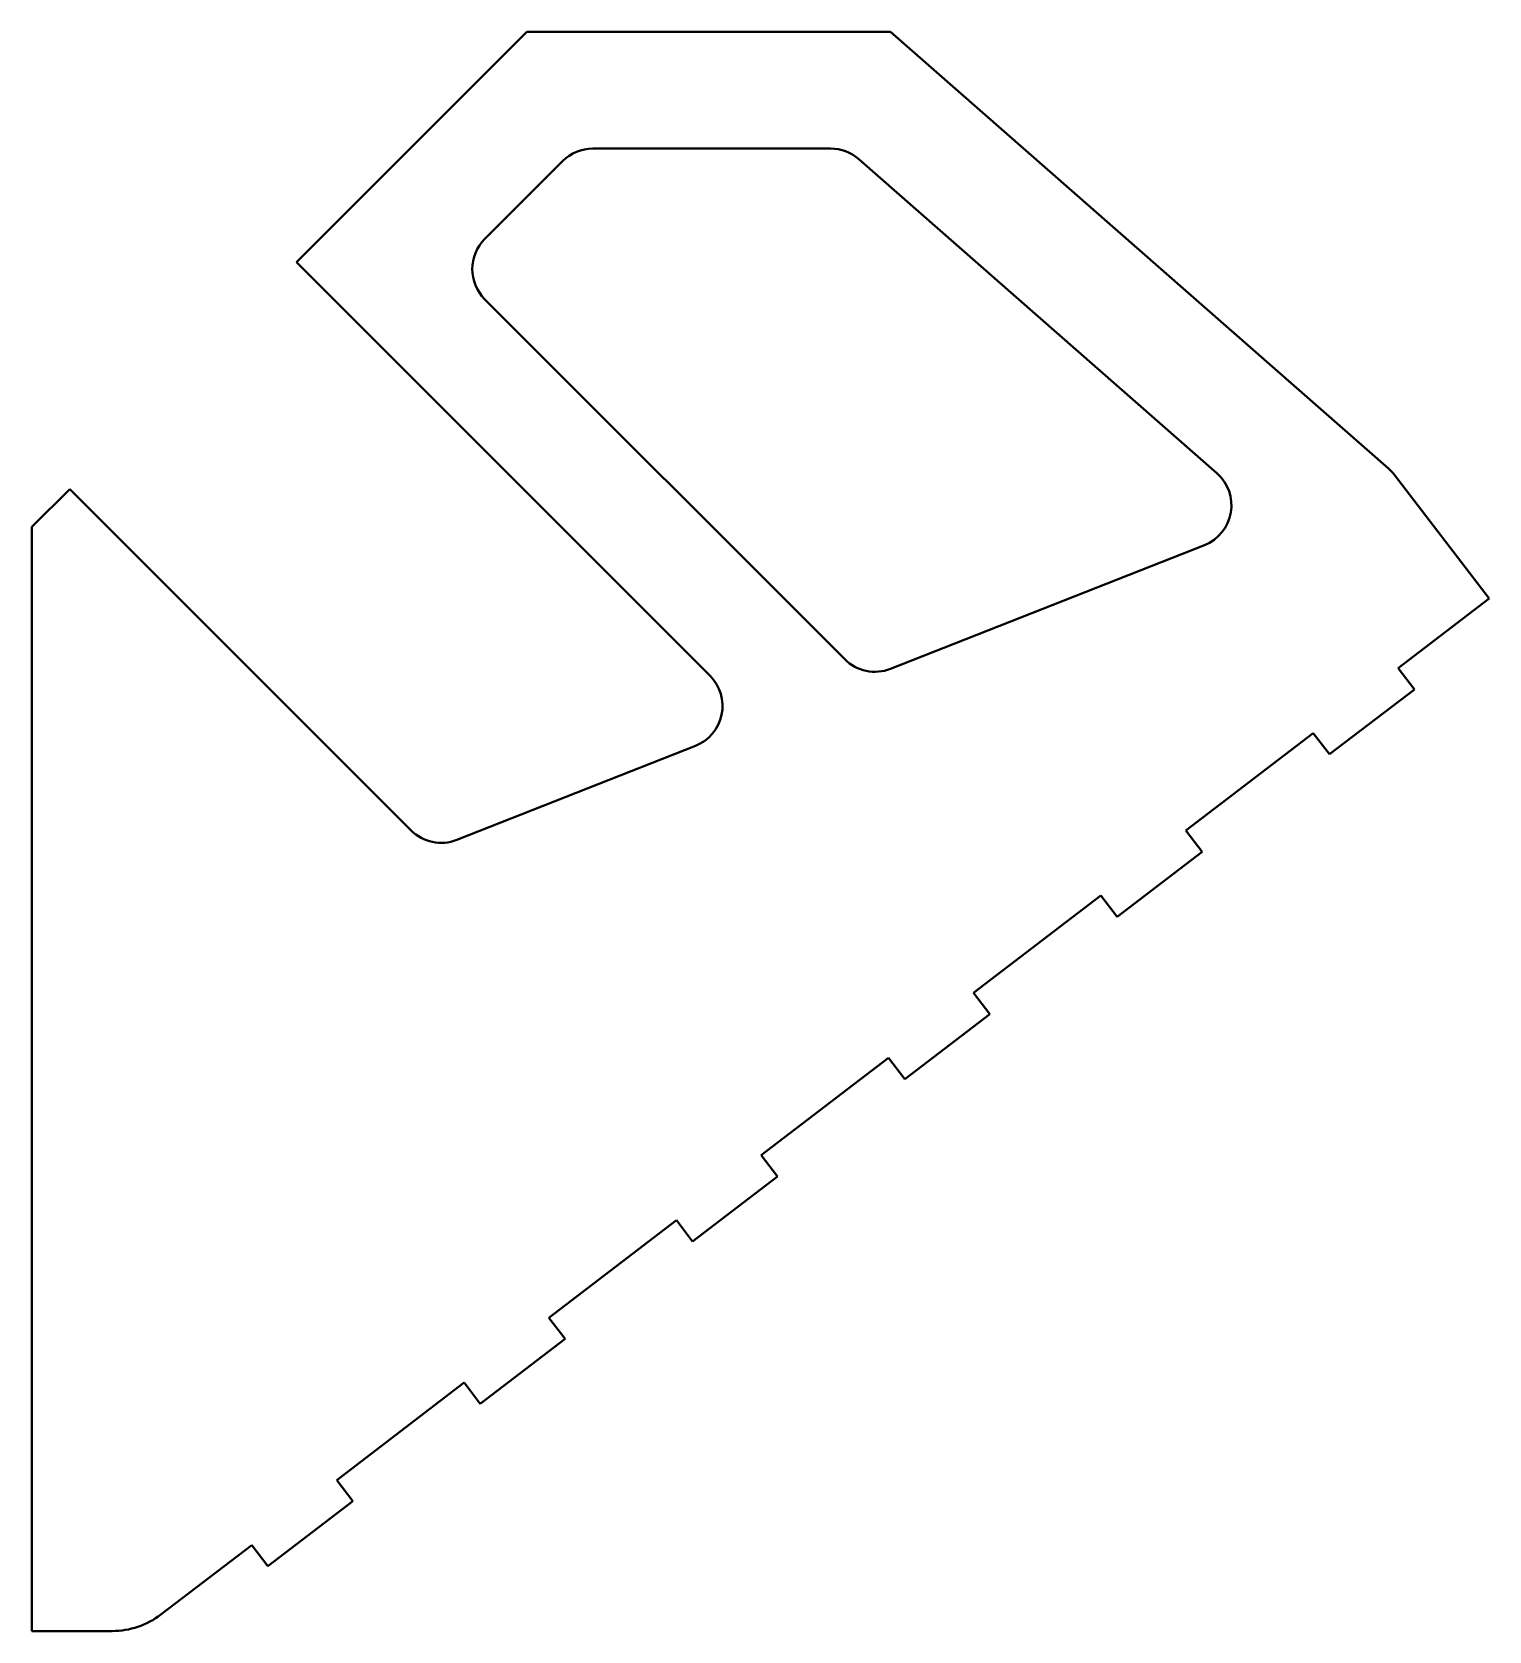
# Model space of a CAD drawing. Header units: inches. Extents: x -7.07 to -0.25, y -4.95 to 2.52.
import ezdxf

# ---------------------------------------------------------------- set-up
doc = ezdxf.new("R2010")
doc.units = ezdxf.units.IN
doc.header["$MEASUREMENT"] = 0
doc.layers.add('Visible', color=7, linetype='Continuous', lineweight=40)

msp = doc.modelspace()

# ---------------------------------------------------------------- linework, layer by layer
at = {"layer": 'Visible'}
for p, q in [((-5.8279, 1.4479), (-4.7509, 2.5248)), ((-4.7509, 2.5248), (-3.05, 2.5248)), ((-3.05, 2.5248), (-0.7215, 0.4838)), ((-3.3303, 1.9797), (-4.4423, 1.9797)), ((-4.5837, 1.9211), (-4.9475, 1.5574)), ((-1.5236, 0.4619), (-3.1985, 1.9301)), ((-5.8279, 1.4479), (-3.8943, -0.4858)), ((-4.9475, 1.2745), (-3.2643, -0.4086)), ((-0.6945, 0.4549), (-0.2509, -0.125)), ((-7.0653, 0.2104), (-6.8886, 0.3872)), ((-5.2928, -1.2086), (-6.8886, 0.3872)), ((-7.0653, -4.953), (-7.0653, 0.2104)), ((-3.0495, -0.4533), (-1.582, 0.1255)), ((-0.2509, -0.125), (-0.676, -0.4501)), ((-0.6, -0.5494), (-0.676, -0.4501)), ((-0.6, -0.5494), (-0.9972, -0.8531)), ((-5.078, -1.2532), (-3.9623, -0.8132)), ((-1.0731, -0.7538), (-1.6688, -1.2095)), ((-0.9972, -0.8531), (-1.0731, -0.7538)), ((-1.5929, -1.3088), (-1.6688, -1.2095)), ((-1.5929, -1.3088), (-1.99, -1.6125)), ((-2.066, -1.5132), (-2.6617, -1.9689)), ((-1.99, -1.6125), (-2.066, -1.5132)), ((-2.5858, -2.0682), (-2.6617, -1.9689)), ((-2.5858, -2.0682), (-2.9829, -2.3719)), ((-3.0589, -2.2726), (-3.6546, -2.7283)), ((-2.9829, -2.3719), (-3.0589, -2.2726)), ((-3.5786, -2.8276), (-3.6546, -2.7283)), ((-3.5786, -2.8276), (-3.9758, -3.1313)), ((-4.0517, -3.032), (-4.6475, -3.4877)), ((-3.9758, -3.1313), (-4.0517, -3.032)), ((-4.5715, -3.587), (-4.6475, -3.4877)), ((-4.5715, -3.587), (-4.9687, -3.8907)), ((-5.0446, -3.7914), (-5.6403, -4.2471)), ((-4.9687, -3.8907), (-5.0446, -3.7914)), ((-5.5644, -4.3464), (-5.6403, -4.2471)), ((-5.5644, -4.3464), (-5.9616, -4.6501)), ((-6.0375, -4.5508), (-6.4625, -4.8759)), ((-5.9616, -4.6501), (-6.0375, -4.5508)), ((-6.6903, -4.953), (-7.0653, -4.953))]:
    msp.add_line(p, q, dxfattribs=at)
for centre, radius, start, end in [((-4.4423, 1.7797), 0.2, 90, 135), ((-3.3303, 1.7797), 0.2, 48.76448, 90), ((-4.806, 1.4159), 0.2, 135, 225), ((-1.6554, 0.3115), 0.2, 291.52298, 48.76448), ((-0.8534, 0.3334), 0.2, 37.41051, 48.76448), ((-3.1229, -0.2672), 0.2, 225, 291.52298), ((-4.0357, -0.6272), 0.2, 291.52298, 45), ((-5.1513, -1.0672), 0.2, 225, 291.52298), ((-6.6903, -4.578), 0.375, 270, 307.41051)]:
    msp.add_arc(centre, radius, start, end, dxfattribs=at)

doc.saveas('drawing.dxf')
